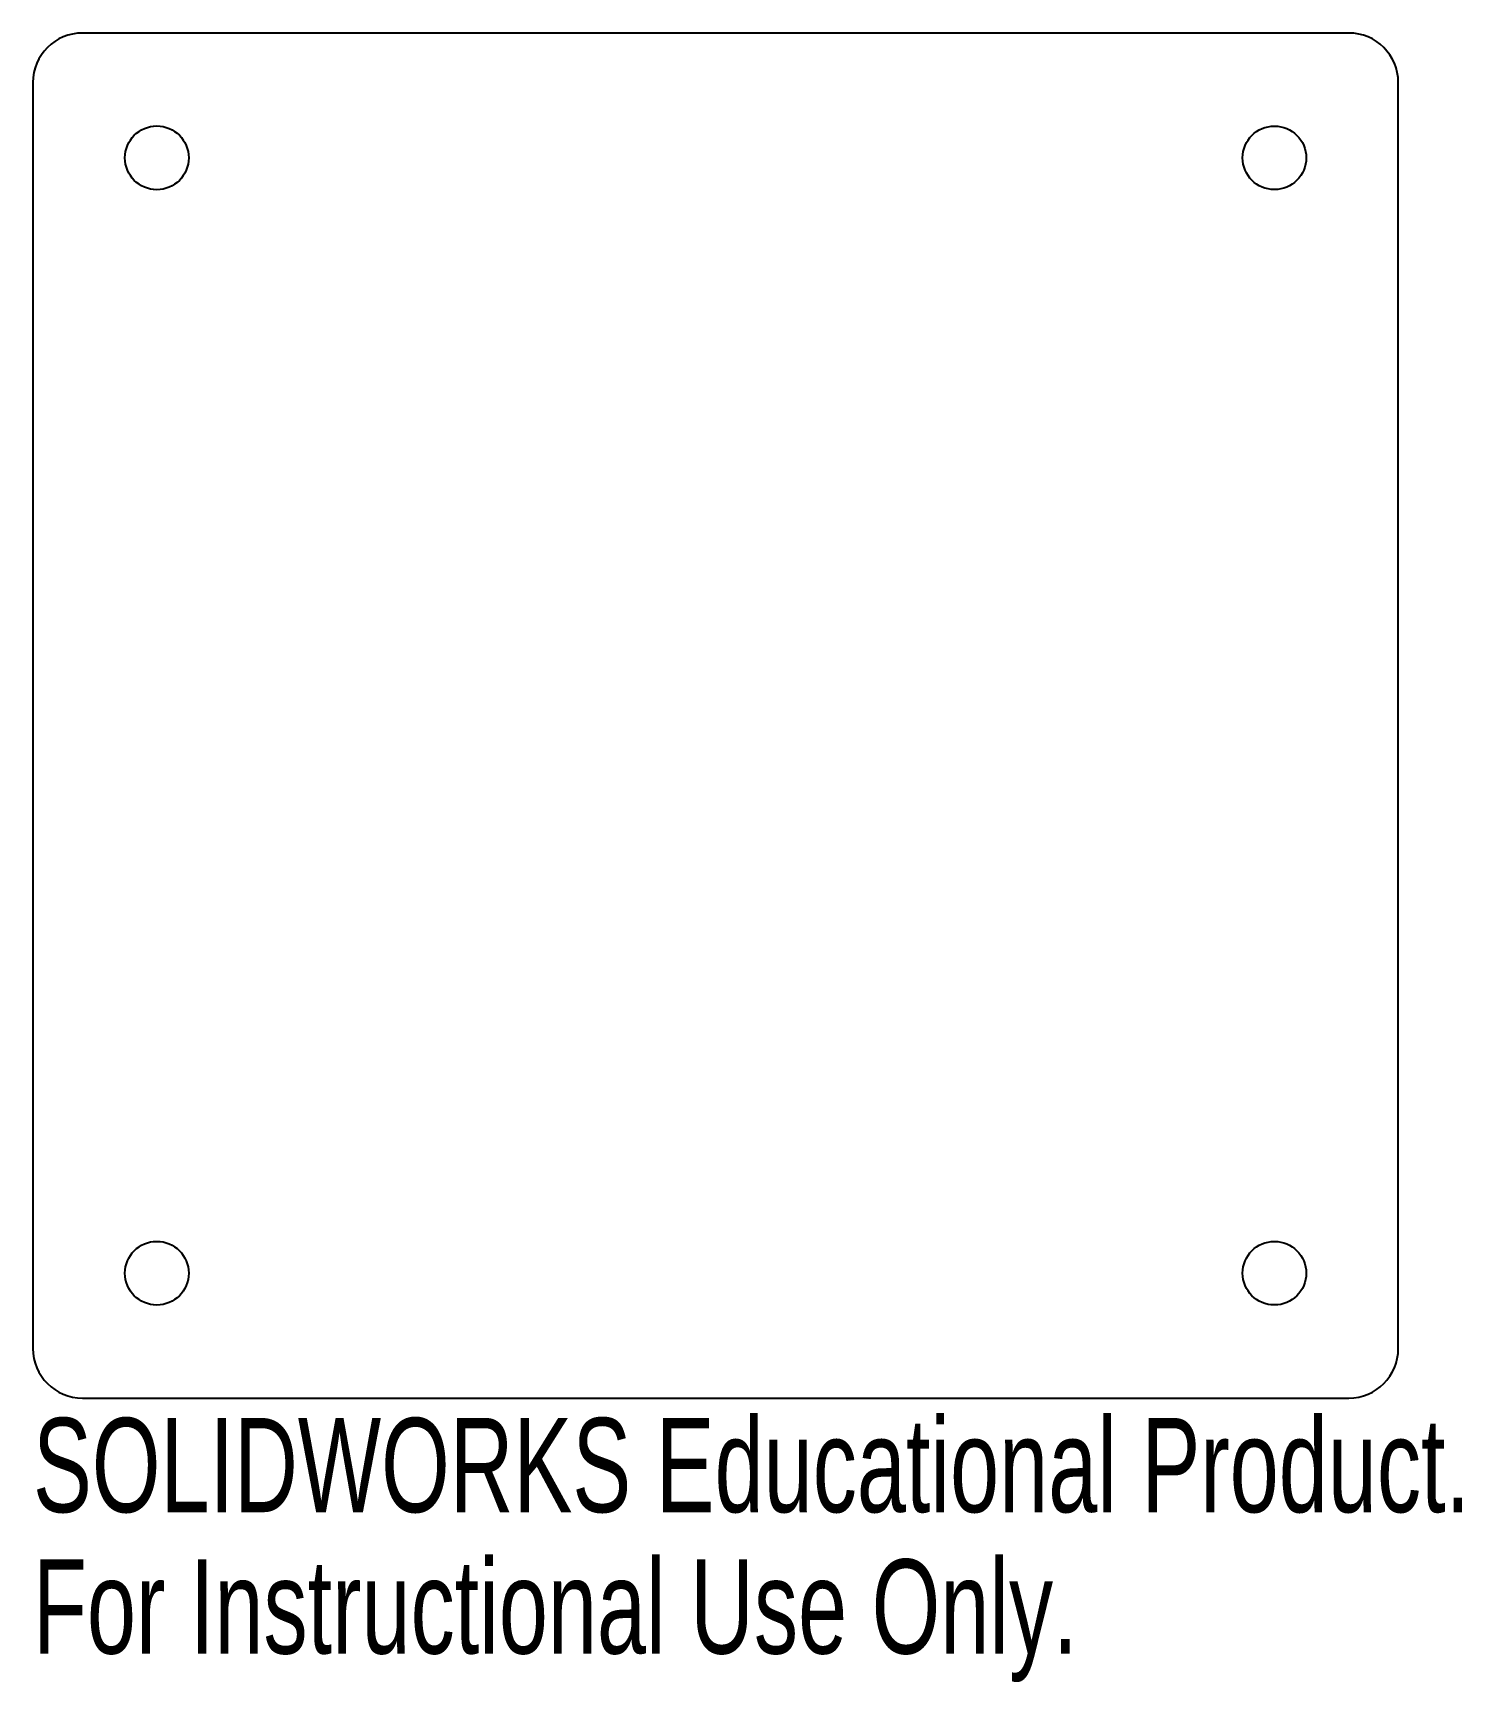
# Model space of a CAD drawing. Header units: inches. Extents: x 0.02 to 2.9, y -1.14 to 2.19.
import ezdxf

# ---------------------------------------------------------------- set-up
doc = ezdxf.new("R2010")
doc.units = ezdxf.units.IN
doc.header["$MEASUREMENT"] = 0
doc.styles.add('SLDTEXTSTYLE0', font='TXT', dxfattribs={"width": 0.7})

msp = doc.modelspace()

# ---------------------------------------------------------------- linework, layer by layer
at = {"color": 7, "linetype": 'Continuous', "lineweight": 25}
for p, q in [((2.6756, 2.185), (0.1197, 2.185)), ((0.0197, 2.085), (0.0197, -0.4709)), ((2.7756, -0.4709), (2.7756, 2.085)), ((0.1197, -0.5709), (2.6756, -0.5709))]:
    msp.add_line(p, q, dxfattribs=at)
for centre, radius in [((0.2697, 1.933), 0.0643), ((2.5256, 1.933), 0.0642), ((0.2697, -0.3188), 0.0643), ((2.5256, -0.3188), 0.0642)]:
    msp.add_circle(centre, radius, dxfattribs=at)
for centre, start, end in [((0.1197, 2.085), 90, 180), ((2.6756, 2.085), 0, 90), ((0.1197, -0.4709), 180, 270), ((2.6756, -0.4709), 270, 0)]:
    msp.add_arc(centre, 0.1, start, end, dxfattribs=at)

# ---------------------------------------------------------------- texts
at = {"color": 7, "linetype": 'Continuous', "char_height": 0.1903, "attachment_point": 1, "style": 'SLDTEXTSTYLE0'}
for s, insert in [('SOLIDWORKS Educational Product.', (0.0197, -0.611)), ('For Instructional Use Only.', (0.0197, -0.8965))]:
    msp.add_mtext(s, dxfattribs=dict(at, insert=insert))

doc.saveas('drawing.dxf')
